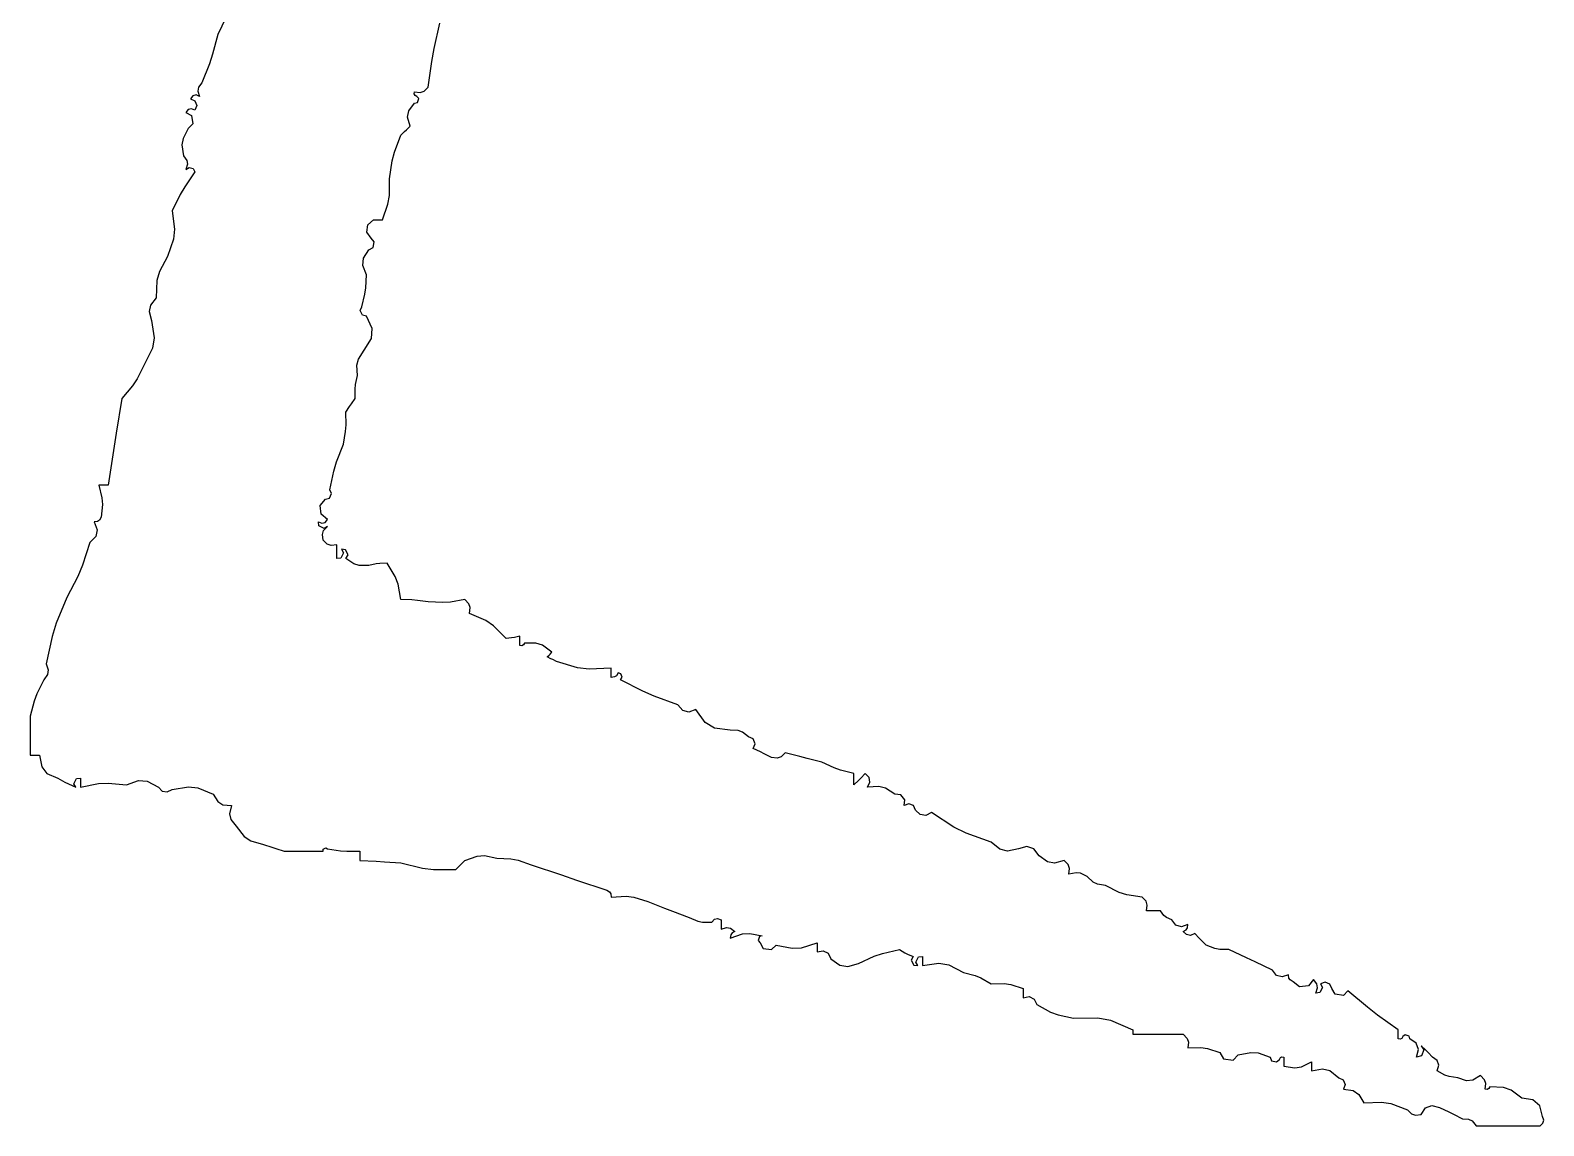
# Model space of a CAD drawing. Header units: millimetres. Extents: x 539196 to 807275, y 431843 to 1156631.
# Drawn here: x 623832 to 624081.5, y 434812.8 to 434993.5 of the extents above; entities that cross this region are included whole.
import ezdxf

# ---------------------------------------------------------------- set-up
doc = ezdxf.new("R2010")
doc.units = ezdxf.units.MM
doc.header["$MEASUREMENT"] = 0

# ---------------------------------------------------------------- blocks, each defined once
blk = doc.blocks.new('nhgjnj')
for p, q in [((97.4783, 1.9862), (97.4595, 1.965)), ((97.5107, 1.9944), (97.4783, 1.9862)), ((97.5215, 1.9983), (97.5107, 1.9944)), ((97.5308, 1.9959), (97.5215, 1.9983)), ((97.5385, 1.9874), (97.5308, 1.9959)), ((97.5385, 1.9096), (97.5385, 1.9874)), ((97.4551, 1.9318), (97.4301, 1.899)), ((97.4595, 1.965), (97.4551, 1.9318)), ((97.4301, 1.899), (97.4218, 1.8759)), ((97.5385, 1.8707), (97.5385, 1.9096)), ((97.4218, 1.8759), (97.4204, 1.8346)), ((97.5385, 1.7929), (97.5385, 1.8707)), ((97.3985, 1.8189), (97.3857, 1.8068)), ((97.3857, 1.8068), (97.3998, 1.7827)), ((97.4099, 1.8227), (97.3985, 1.8189)), ((97.4274, 1.8207), (97.4099, 1.8227)), ((97.4204, 1.8346), (97.4258, 1.8316)), ((97.4258, 1.8316), (97.4282, 1.8269)), ((97.4282, 1.8269), (97.4274, 1.8207)), ((97.5239, 1.7813), (97.5385, 1.7929)), ((97.4017, 1.7637), (97.3926, 1.7373)), ((97.3998, 1.7827), (97.4017, 1.7637)), ((97.5029, 1.7239), (97.5177, 1.7512)), ((97.5177, 1.7512), (97.5182, 1.7699)), ((97.5182, 1.7699), (97.5239, 1.7813)), ((97.3893, 1.7112), (97.3848, 1.6977)), ((97.3926, 1.7373), (97.3893, 1.7112)), ((97.4829, 1.6818), (97.496, 1.71)), ((97.496, 1.71), (97.5029, 1.7239)), ((97.3301, 1.6609), (97.3162, 1.647)), ((97.3407, 1.6749), (97.3301, 1.6609)), ((97.3549, 1.6797), (97.3407, 1.6749)), ((97.3718, 1.6748), (97.3549, 1.6797)), ((97.3848, 1.6977), (97.3718, 1.6748)), ((97.4771, 1.6588), (97.4829, 1.6818)), ((97.4843, 1.6397), (97.4771, 1.6588)), ((97.2881, 1.611), (97.2745, 1.5915)), ((97.3071, 1.6181), (97.2881, 1.611)), ((97.3093, 1.6401), (97.2954, 1.6262)), ((97.2954, 1.6262), (97.308, 1.6342)), ((97.3301, 1.6123), (97.3071, 1.6181)), ((97.308, 1.6342), (97.3265, 1.6268)), ((97.3162, 1.647), (97.3093, 1.6401)), ((97.3265, 1.6268), (97.3301, 1.6123)), ((97.5038, 1.6262), (97.4843, 1.6397)), ((97.5021, 1.5972), (97.506, 1.6088)), ((97.506, 1.6088), (97.5038, 1.6262)), ((97.266, 1.5893), (97.2621, 1.5775)), ((97.2621, 1.5775), (97.2676, 1.5706)), ((97.2745, 1.5915), (97.266, 1.5893)), ((97.2676, 1.5706), (97.273, 1.5676)), ((97.273, 1.5676), (97.2754, 1.5629)), ((97.2754, 1.5629), (97.2745, 1.5568)), ((97.4713, 1.5344), (97.4899, 1.5845)), ((97.4899, 1.5845), (97.5021, 1.5972)), ((97.2468, 1.5568), (97.2025, 1.4935)), ((97.2579, 1.5568), (97.2468, 1.5568)), ((97.2634, 1.5568), (97.2579, 1.5568)), ((97.2745, 1.5568), (97.2634, 1.5568)), ((97.4668, 1.506), (97.4713, 1.5344)), ((97.2025, 1.4935), (97.1788, 1.4628)), ((97.469, 1.4526), (97.4668, 1.506)), ((97.1788, 1.4628), (97.1287, 1.4039)), ((97.4314, 1.4198), (97.4431, 1.4374)), ((97.4431, 1.4374), (97.469, 1.4526)), ((97.1287, 1.4039), (97.1426, 1.3901)), ((97.1426, 1.3901), (97.139, 1.3647)), ((97.3926, 1.3762), (97.3989, 1.3897)), ((97.3989, 1.3897), (97.4134, 1.3955)), ((97.4134, 1.3955), (97.4274, 1.39)), ((97.4274, 1.39), (97.4314, 1.4198)), ((97.1082, 1.349), (97.1024, 1.3345)), ((97.1024, 1.3345), (97.1078, 1.3206)), ((97.1217, 1.3553), (97.1082, 1.349)), ((97.139, 1.3647), (97.1217, 1.3553)), ((97.3654, 1.3266), (97.3711, 1.3493)), ((97.3711, 1.3493), (97.3926, 1.3762)), ((97.1076, 1.3097), (97.0939, 1.2997)), ((97.0939, 1.2997), (97.1134, 1.2837)), ((97.1195, 1.3116), (97.1076, 1.3097)), ((97.1078, 1.3206), (97.1185, 1.3269)), ((97.1185, 1.3269), (97.1343, 1.319)), ((97.1356, 1.3067), (97.1195, 1.3116)), ((97.1343, 1.319), (97.1356, 1.3067)), ((97.3597, 1.2629), (97.344, 1.2928)), ((97.344, 1.2928), (97.3551, 1.2928)), ((97.3551, 1.2928), (97.3607, 1.2928)), ((97.3607, 1.2928), (97.3718, 1.2928)), ((97.3718, 1.2928), (97.3654, 1.3266)), ((97.1163, 1.2571), (97.1009, 1.2372)), ((97.1134, 1.2837), (97.1163, 1.2571)), ((97.3579, 1.2095), (97.363, 1.2429)), ((97.363, 1.2429), (97.3597, 1.2629)), ((97.09, 1.2247), (97.0801, 1.2233)), ((97.0801, 1.2233), (97.0867, 1.2043)), ((97.0867, 1.2043), (97.0819, 1.1874)), ((97.0958, 1.2286), (97.09, 1.2247)), ((97.1009, 1.2372), (97.0958, 1.2286)), ((97.3293, 1.2033), (97.3301, 1.2095)), ((97.3316, 1.1986), (97.3293, 1.2033)), ((97.3301, 1.2095), (97.3412, 1.2095)), ((97.3371, 1.1956), (97.3316, 1.1986)), ((97.3447, 1.187), (97.3371, 1.1956)), ((97.3412, 1.2095), (97.3468, 1.2095)), ((97.3468, 1.2095), (97.3579, 1.2095)), ((97.0662, 1.1747), (97.041, 1.122)), ((97.0819, 1.1874), (97.0662, 1.1747)), ((97.3171, 1.131), (97.3301, 1.1678)), ((97.3301, 1.1678), (97.3409, 1.1717)), ((97.3409, 1.1717), (97.3447, 1.187)), ((97.041, 1.122), (97.0285, 1.0956)), ((97.3155, 1.1088), (97.3171, 1.131)), ((97.3232, 1.0705), (97.3155, 1.1088)), ((97.0285, 1.0956), (97.0036, 1.0427)), ((97.3392, 1.0549), (97.3232, 1.0705)), ((97.0031, 1.0144), (97.0002, 0.9996)), ((97.0036, 1.0427), (97.0031, 1.0144)), ((97.3038, 0.9777), (97.3162, 1.015)), ((97.3162, 1.015), (97.3356, 1.0261)), ((97.3356, 1.0261), (97.3392, 1.0549)), ((96.9898, 0.9733), (96.9759, 0.9594)), ((97.0002, 0.9996), (96.9898, 0.9733)), ((97.3008, 0.957), (97.3038, 0.9777)), ((96.9689, 0.9524), (96.955, 0.9386)), ((96.955, 0.9386), (96.9605, 0.9255)), ((96.9605, 0.9255), (96.9581, 0.9138)), ((96.9759, 0.9594), (96.9689, 0.9524)), ((97.2734, 0.9159), (97.2849, 0.9197)), ((97.2849, 0.9197), (97.3023, 0.9177)), ((97.3023, 0.9177), (97.3008, 0.957)), ((96.9291, 0.8818), (96.9133, 0.8691)), ((96.9372, 0.9164), (96.9272, 0.9177)), ((96.9272, 0.9177), (96.9339, 0.8986)), ((96.9339, 0.8986), (96.9291, 0.8818)), ((96.943, 0.9125), (96.9372, 0.9164)), ((96.9481, 0.9038), (96.943, 0.9125)), ((96.9581, 0.9138), (96.9481, 0.9038)), ((97.2607, 0.9038), (97.2734, 0.9159)), ((97.2607, 0.8427), (97.2607, 0.9038)), ((96.8997, 0.8452), (96.8856, 0.8344)), ((96.8856, 0.8344), (96.8856, 0.8177)), ((96.9059, 0.853), (96.8997, 0.8452)), ((96.9133, 0.8691), (96.9059, 0.853)), ((97.2607, 0.8121), (97.2607, 0.8427)), ((96.8567, 0.7909), (96.8439, 0.7788)), ((96.8681, 0.7947), (96.8567, 0.7909)), ((96.8856, 0.7927), (96.8681, 0.7947)), ((96.8856, 0.8177), (96.8856, 0.8094)), ((96.8856, 0.8094), (96.8856, 0.7927)), ((97.2607, 0.751), (97.2607, 0.8121)), ((96.8439, 0.7788), (96.8376, 0.7327)), ((97.2183, 0.6832), (97.2468, 0.751)), ((97.2468, 0.751), (97.2523, 0.751)), ((97.2523, 0.751), (97.2551, 0.751)), ((97.2551, 0.751), (97.2607, 0.751)), ((96.8302, 0.7092), (96.8092, 0.6677)), ((96.8376, 0.7327), (96.8302, 0.7092)), ((96.8092, 0.6677), (96.8049, 0.6432)), ((97.2107, 0.644), (97.2183, 0.6832)), ((97.212, 0.5704), (97.2107, 0.644)), ((96.7814, 0.6121), (96.7717, 0.5919)), ((96.7984, 0.6302), (96.7814, 0.6121)), ((96.8049, 0.6432), (96.7984, 0.6302)), ((96.7455, 0.5547), (96.7328, 0.5426)), ((96.757, 0.5585), (96.7455, 0.5547)), ((96.7744, 0.5565), (96.757, 0.5585)), ((96.7717, 0.5919), (96.77, 0.5785)), ((96.77, 0.5785), (96.7744, 0.5565)), ((97.2021, 0.524), (97.212, 0.5704)), ((96.7328, 0.5426), (96.7412, 0.5127)), ((96.7412, 0.5127), (96.7373, 0.4912)), ((97.1934, 0.5008), (97.2021, 0.524)), ((96.7189, 0.4662), (96.6979, 0.4502)), ((96.7373, 0.4912), (96.7189, 0.4662)), ((97.1704, 0.4593), (97.1934, 0.5008)), ((96.6979, 0.4502), (96.6909, 0.4291)), ((96.6909, 0.4291), (96.698, 0.4037)), ((97.1093, 0.3803), (97.1217, 0.4176)), ((97.1217, 0.4176), (97.1328, 0.4176)), ((97.1328, 0.4176), (97.1384, 0.4176)), ((97.1384, 0.4176), (97.1495, 0.4176)), ((97.1463, 0.436), (97.1537, 0.4508)), ((97.1495, 0.4176), (97.1463, 0.436)), ((97.1537, 0.4508), (97.1704, 0.4593)), ((96.698, 0.4037), (96.7043, 0.3699)), ((96.7043, 0.3699), (96.6986, 0.3472)), ((97.1063, 0.3596), (97.1093, 0.3803)), ((96.6986, 0.3472), (96.6772, 0.3204)), ((97.1078, 0.3204), (97.1063, 0.3596)), ((96.6772, 0.3204), (96.6498, 0.2444)), ((97.0823, 0.2719), (97.0895, 0.2892)), ((97.0895, 0.2892), (97.1078, 0.3204)), ((96.6498, 0.2444), (96.6313, 0.2072)), ((97.05, 0.1919), (97.0731, 0.237)), ((97.0731, 0.237), (97.0823, 0.2719)), ((96.6313, 0.2072), (96.5869, 0.1398)), ((97.045, 0.1622), (97.05, 0.1919)), ((96.5869, 0.1398), (96.5959, 0.1223)), ((97.0523, 0.112), (97.045, 0.1622)), ((96.5935, 0.1054), (96.5799, 0.0911)), ((96.5959, 0.1223), (96.5935, 0.1054)), ((97.0258, 0.0996), (97.0245, 0.112)), ((97.0245, 0.112), (97.0356, 0.112)), ((97.0416, 0.0917), (97.0258, 0.0996)), ((97.0356, 0.112), (97.0412, 0.112)), ((97.0412, 0.112), (97.0523, 0.112)), ((97.0523, 0.0981), (97.0416, 0.0917)), ((97.0509, 0.0857), (97.0523, 0.0981)), ((96.5332, 0.0463), (96.5313, 0.0286)), ((96.5484, 0.0585), (96.5332, 0.0463)), ((96.566, 0.0564), (96.5484, 0.0585)), ((96.5664, 0.0848), (96.5606, 0.0703)), ((96.5606, 0.0703), (96.566, 0.0564)), ((96.5799, 0.0911), (96.5664, 0.0848)), ((97.0036, 0.0425), (97.0132, 0.0585)), ((97.0132, 0.0585), (97.0174, 0.067)), ((97.0174, 0.067), (97.0245, 0.0842)), ((97.0245, 0.0842), (97.0352, 0.0778)), ((97.0352, 0.0778), (97.0509, 0.0857)), ((96.5313, 0.0286), (96.513, -0.0004)), ((97.015, -0.009), (97.0036, 0.0425)), ((96.513, -0.0004), (96.508, -0.0205)), ((96.508, -0.0205), (96.5105, -0.0547)), ((97.0235, -0.0345), (97.015, -0.009)), ((97.0453, -0.0825), (97.0235, -0.0345)), ((96.4811, -0.0501), (96.4688, -0.0617)), ((96.4688, -0.0617), (96.4827, -0.0756)), ((96.4951, -0.0478), (96.4811, -0.0501)), ((96.4827, -0.0756), (96.4896, -0.0825)), ((96.4896, -0.0825), (96.5035, -0.0964)), ((96.5105, -0.0547), (96.4951, -0.0478)), ((97.055, -0.1149), (97.0453, -0.0825)), ((96.4584, -0.1364), (96.4513, -0.1561)), ((96.4688, -0.0964), (96.4584, -0.1364)), ((96.4827, -0.0964), (96.4688, -0.0964)), ((96.4896, -0.0964), (96.4827, -0.0964)), ((96.5035, -0.0964), (96.4896, -0.0964)), ((97.0511, -0.1384), (97.055, -0.1149)), ((96.4513, -0.1561), (96.4341, -0.1936)), ((97.0074, -0.1892), (97.0148, -0.1743)), ((97.0148, -0.1743), (97.0314, -0.1659)), ((97.0314, -0.1659), (97.0511, -0.1384)), ((96.4341, -0.1936), (96.423, -0.2381)), ((96.9981, -0.2552), (96.9828, -0.2075)), ((96.9828, -0.2075), (96.9939, -0.2075)), ((96.9939, -0.2075), (96.9995, -0.2075)), ((96.9995, -0.2075), (97.0106, -0.2075)), ((97.0106, -0.2075), (97.0074, -0.1892)), ((96.4174, -0.2603), (96.4063, -0.3048)), ((96.423, -0.2381), (96.4174, -0.2603)), ((96.9996, -0.2835), (96.9981, -0.2552)), ((96.4063, -0.3048), (96.4185, -0.3174)), ((96.4185, -0.3174), (96.4224, -0.329)), ((96.9898, -0.3326), (96.9996, -0.2835)), ((96.4202, -0.3465), (96.4091, -0.3687)), ((96.4224, -0.329), (96.4202, -0.3465)), ((97.0037, -0.3464), (96.9898, -0.3326)), ((97, -0.3718), (97.0037, -0.3464)), ((96.3637, -0.4022), (96.3577, -0.4159)), ((96.3786, -0.3963), (96.3637, -0.4022)), ((96.3924, -0.402), (96.3786, -0.3963)), ((96.4035, -0.3798), (96.3924, -0.402)), ((96.4091, -0.3687), (96.4035, -0.3798)), ((96.9543, -0.4125), (96.962, -0.3742)), ((96.9559, -0.4347), (96.9543, -0.4125)), ((96.962, -0.3742), (96.9641, -0.3828)), ((96.9641, -0.3828), (96.976, -0.3867)), ((96.976, -0.3867), (96.9828, -0.3812)), ((96.9828, -0.3812), (97, -0.3718)), ((96.3379, -0.4478), (96.3368, -0.4715)), ((96.3429, -0.4345), (96.3379, -0.4478)), ((96.3577, -0.4159), (96.3429, -0.4345)), ((96.9382, -0.4713), (96.9481, -0.4576)), ((96.9481, -0.4576), (96.9531, -0.4662)), ((96.9689, -0.4715), (96.9559, -0.4347)), ((96.3368, -0.4715), (96.3313, -0.5198)), ((96.909, -0.5099), (96.9133, -0.4993)), ((96.9133, -0.4993), (96.9245, -0.4993)), ((96.9245, -0.4993), (96.93, -0.4993)), ((96.93, -0.4993), (96.9411, -0.4993)), ((96.9362, -0.4831), (96.9382, -0.4713)), ((96.9411, -0.4993), (96.9362, -0.4831)), ((96.9531, -0.4662), (96.959, -0.4701)), ((96.959, -0.4701), (96.9689, -0.4715)), ((96.3143, -0.5481), (96.2743, -0.5757)), ((96.3313, -0.5198), (96.3143, -0.5481)), ((96.9115, -0.5198), (96.909, -0.5099)), ((96.9203, -0.5271), (96.9115, -0.5198)), ((96.9198, -0.5554), (96.9203, -0.5271)), ((96.2743, -0.5757), (96.2822, -0.5972)), ((96.2822, -0.5972), (96.2775, -0.616)), ((96.8872, -0.6466), (96.9064, -0.5965)), ((96.9064, -0.5965), (96.9168, -0.5702)), ((96.9168, -0.5702), (96.9198, -0.5554)), ((96.2604, -0.6312), (96.234, -0.7024)), ((96.2775, -0.616), (96.2604, -0.6312)), ((96.8578, -0.7215), (96.8775, -0.6716)), ((96.8775, -0.6716), (96.8872, -0.6466)), ((96.234, -0.7024), (96.2186, -0.7374)), ((96.8443, -0.7643), (96.8578, -0.7215)), ((96.2186, -0.7374), (96.184, -0.8049)), ((96.8413, -0.788), (96.8443, -0.7643)), ((96.1662, -0.8036), (96.1632, -0.8118)), ((96.1632, -0.8118), (96.1718, -0.8169)), ((96.1767, -0.8001), (96.1662, -0.8036)), ((96.1718, -0.8169), (96.1757, -0.8228)), ((96.1757, -0.8228), (96.1771, -0.8327)), ((96.184, -0.8049), (96.1767, -0.8001)), ((96.8439, -0.8327), (96.8413, -0.788)), ((96.1604, -0.8327), (96.1493, -0.8327)), ((96.1493, -0.8327), (96.152, -0.8998)), ((96.166, -0.8327), (96.1604, -0.8327)), ((96.1771, -0.8327), (96.166, -0.8327)), ((96.7923, -0.9382), (96.8231, -0.8466)), ((96.8231, -0.8466), (96.8281, -0.8379)), ((96.8281, -0.8379), (96.834, -0.834)), ((96.834, -0.834), (96.8439, -0.8327)), ((96.152, -0.8998), (96.1476, -0.935)), ((96.1476, -0.935), (96.1284, -0.9994)), ((96.777, -0.984), (96.7923, -0.9382)), ((96.1229, -1.0105), (96.1201, -1.0161)), ((96.1284, -0.9994), (96.1229, -1.0105)), ((96.7466, -1.0758), (96.777, -0.984)), ((96.0795, -1.0413), (96.0728, -1.0615)), ((96.1007, -1.0133), (96.0795, -1.0413)), ((96.1062, -1.0188), (96.1007, -1.0133)), ((96.109, -1.0216), (96.1062, -1.0188)), ((96.1146, -1.0272), (96.109, -1.0216)), ((96.1201, -1.0161), (96.1146, -1.0272)), ((96.0728, -1.0615), (96.0729, -1.0966)), ((96.0729, -1.0966), (96.0783, -1.0996)), ((96.0783, -1.0996), (96.0807, -1.1044)), ((96.7321, -1.1157), (96.7466, -1.0758)), ((96.0632, -1.1105), (96.052, -1.1105)), ((96.052, -1.1105), (96.0556, -1.127)), ((96.0556, -1.127), (96.057, -1.1354)), ((96.057, -1.1354), (96.059, -1.1522)), ((96.0687, -1.1105), (96.0632, -1.1105)), ((96.0798, -1.1105), (96.0687, -1.1105)), ((96.0807, -1.1044), (96.0798, -1.1105)), ((96.7258, -1.18), (96.7278, -1.1375)), ((96.7278, -1.1375), (96.7321, -1.1157)), ((96.0209, -1.1904), (96.0046, -1.2141)), ((96.059, -1.1522), (96.0209, -1.1904)), ((96.7181, -1.2182), (96.7258, -1.18)), ((96.0046, -1.2141), (95.9826, -1.2633)), ((96.7197, -1.2405), (96.7181, -1.2182)), ((96.7328, -1.2772), (96.7197, -1.2405)), ((95.9537, -1.2652), (95.9409, -1.2772)), ((95.9409, -1.2772), (95.9483, -1.3212)), ((95.9651, -1.2614), (95.9537, -1.2652)), ((95.9826, -1.2633), (95.9651, -1.2614)), ((96.7439, -1.2883), (96.7328, -1.2772)), ((95.9483, -1.3212), (95.9497, -1.3439)), ((96.7494, -1.2939), (96.7439, -1.2883)), ((96.7605, -1.305), (96.7494, -1.2939)), ((96.7604, -1.3722), (96.7605, -1.305)), ((94.2676, -1.371), (94.1905, -1.3536)), ((94.3067, -1.378), (94.2676, -1.371)), ((94.385, -1.3884), (94.3067, -1.378)), ((95.9497, -1.3439), (95.9479, -1.3884)), ((96.7561, -1.4065), (96.7604, -1.3722)), ((94.3971, -1.4011), (94.385, -1.3884)), ((94.4009, -1.4126), (94.3971, -1.4011)), ((94.3989, -1.43), (94.4009, -1.4126)), ((94.4128, -1.4231), (94.4098, -1.4285)), ((94.4196, -1.4176), (94.4128, -1.4231)), ((94.4315, -1.4215), (94.4196, -1.4176)), ((94.4336, -1.43), (94.4315, -1.4215)), ((95.9432, -1.4215), (95.9418, -1.4383)), ((95.9479, -1.3884), (95.9432, -1.4215)), ((96.7397, -1.4717), (96.7561, -1.4065)), ((94.405, -1.4309), (94.3989, -1.43)), ((94.4098, -1.4285), (94.405, -1.4309)), ((94.4562, -1.4472), (94.4336, -1.43)), ((94.4757, -1.4511), (94.4562, -1.4472)), ((94.5031, -1.4439), (94.4757, -1.4511)), ((94.5142, -1.455), (94.5031, -1.4439)), ((94.5197, -1.4606), (94.5142, -1.455)), ((94.5309, -1.4717), (94.5197, -1.4606)), ((95.9418, -1.4383), (95.9409, -1.4717)), ((94.5819, -1.4912), (94.5309, -1.4717)), ((94.6089, -1.4983), (94.5819, -1.4912)), ((94.6628, -1.5064), (94.6089, -1.4983)), ((94.7135, -1.5065), (94.6628, -1.5064)), ((94.7399, -1.5109), (94.7135, -1.5065)), ((94.7879, -1.5273), (94.7399, -1.5109)), ((95.8705, -1.489), (95.8298, -1.5134)), ((95.8298, -1.5134), (95.8312, -1.5357)), ((95.8942, -1.4802), (95.8705, -1.489)), ((95.9409, -1.4717), (95.8942, -1.4802)), ((96.7369, -1.5217), (96.7397, -1.4717)), ((94.7879, -1.5384), (94.7879, -1.5273)), ((94.7879, -1.544), (94.7879, -1.5384)), ((94.7879, -1.5551), (94.7879, -1.544)), ((94.8023, -1.5722), (94.7879, -1.5551)), ((94.8434, -1.562), (94.8252, -1.575)), ((94.8541, -1.5527), (94.8434, -1.562)), ((94.8719, -1.5563), (94.8541, -1.5527)), ((94.8782, -1.569), (94.8719, -1.5563)), ((95.1179, -1.5593), (95.0796, -1.5759)), ((95.148, -1.5613), (95.1179, -1.5593)), ((95.1838, -1.5829), (95.148, -1.5613)), ((95.8312, -1.5357), (95.8326, -1.5469)), ((95.8326, -1.5469), (95.8367, -1.569)), ((96.7328, -1.5967), (96.7355, -1.5467)), ((96.7355, -1.5467), (96.7369, -1.5217)), ((94.8252, -1.575), (94.8023, -1.5722)), ((94.9042, -1.5851), (94.8782, -1.569)), ((94.926, -1.5871), (94.9042, -1.5851)), ((94.9546, -1.5759), (94.926, -1.5871)), ((94.9938, -1.5779), (94.9546, -1.5759)), ((95.0136, -1.5807), (94.9938, -1.5779)), ((95.0518, -1.5898), (95.0136, -1.5807)), ((95.0631, -1.5951), (95.0518, -1.5898)), ((95.077, -1.5881), (95.0631, -1.5951)), ((95.0796, -1.5759), (95.077, -1.5881)), ((95.2104, -1.6001), (95.1838, -1.5829)), ((95.2285, -1.605), (95.2104, -1.6001)), ((95.2602, -1.6037), (95.2285, -1.605)), ((95.2876, -1.609), (95.2602, -1.6037)), ((95.8371, -1.598), (95.8322, -1.6144)), ((95.8367, -1.569), (95.8371, -1.598)), ((96.7051, -1.6357), (96.705, -1.5967)), ((96.705, -1.5967), (96.7161, -1.5967)), ((96.7161, -1.5967), (96.7216, -1.5967)), ((96.7216, -1.5967), (96.7328, -1.5967)), ((95.3017, -1.6104), (95.2876, -1.609)), ((95.3297, -1.6106), (95.3017, -1.6104)), ((95.3463, -1.6218), (95.3297, -1.6106)), ((95.3547, -1.6273), (95.3463, -1.6218)), ((95.3713, -1.6384), (95.3547, -1.6273)), ((95.4103, -1.6382), (95.3713, -1.6384)), ((95.43, -1.6396), (95.4103, -1.6382)), ((95.4686, -1.6454), (95.43, -1.6396)), ((95.5224, -1.6671), (95.4686, -1.6454)), ((95.7894, -1.64), (95.7881, -1.6523)), ((95.7881, -1.6523), (95.7988, -1.646)), ((95.8052, -1.6321), (95.7894, -1.64)), ((95.7988, -1.646), (95.8145, -1.6539)), ((95.8159, -1.6384), (95.8052, -1.6321)), ((95.8145, -1.6539), (95.8159, -1.6662)), ((95.8322, -1.6144), (95.8159, -1.6384)), ((96.7037, -1.6554), (96.7051, -1.6357)), ((95.5506, -1.6756), (95.5224, -1.6671)), ((95.6075, -1.687), (95.5506, -1.6756)), ((95.6188, -1.6818), (95.6075, -1.687)), ((95.6327, -1.6888), (95.6188, -1.6818)), ((95.6353, -1.7009), (95.6327, -1.6888)), ((95.6978, -1.694), (95.6818, -1.7134)), ((95.7066, -1.7013), (95.6978, -1.694)), ((95.7314, -1.7061), (95.7186, -1.694)), ((95.7186, -1.694), (95.725, -1.7047)), ((95.7724, -1.6951), (95.7603, -1.7079)), ((95.7762, -1.6837), (95.7724, -1.6951)), ((95.7909, -1.6662), (95.7742, -1.6662)), ((95.7742, -1.6662), (95.7762, -1.6837)), ((95.7992, -1.6662), (95.7909, -1.6662)), ((95.8159, -1.6662), (95.7992, -1.6662)), ((96.6949, -1.6993), (96.698, -1.694)), ((96.6988, -1.7072), (96.6949, -1.6993)), ((96.698, -1.694), (96.7037, -1.6554)), ((95.6552, -1.7163), (95.6353, -1.7009)), ((95.6818, -1.7134), (95.6552, -1.7163)), ((95.7047, -1.7218), (95.7091, -1.7112)), ((95.7171, -1.7204), (95.7047, -1.7218)), ((95.7091, -1.7112), (95.7066, -1.7013)), ((95.725, -1.7047), (95.7171, -1.7204)), ((95.7428, -1.7099), (95.7314, -1.7061)), ((95.7603, -1.7079), (95.7428, -1.7099)), ((96.705, -1.7079), (96.6988, -1.7072)), ((96.705, -1.7551), (96.705, -1.7079)), ((96.705, -1.7787), (96.705, -1.7551)), ((96.705, -1.826), (96.705, -1.7787)), ((96.6966, -1.851), (96.705, -1.826)), ((96.6841, -1.8885), (96.6925, -1.8635)), ((96.6925, -1.8635), (96.6966, -1.851)), ((96.66, -1.947), (96.6733, -1.9271)), ((96.6733, -1.9271), (96.6841, -1.8885)), ((96.6087, -1.988), (96.6286, -1.9718)), ((96.6286, -1.9718), (96.66, -1.947)), ((94.1236, -1.9792), (94.2252, -2.0274)), ((96.5538, -2.0277), (96.5637, -2.0118)), ((96.5637, -2.0118), (96.566, -1.9857)), ((96.566, -1.9857), (96.5909, -1.992)), ((96.5909, -1.992), (96.6087, -1.988)), ((94.2252, -2.0274), (94.2847, -2.0432)), ((94.2847, -2.0432), (94.3141, -2.053)), ((94.3141, -2.053), (94.3711, -2.076)), ((96.5125, -2.088), (96.5313, -2.0413)), ((96.5313, -2.0413), (96.5538, -2.0277)), ((94.3711, -2.076), (94.3848, -2.0859)), ((94.3848, -2.0859), (94.3966, -2.0879)), ((94.3966, -2.0879), (94.4128, -2.083)), ((94.4128, -2.083), (94.4084, -2.0936)), ((94.4084, -2.0936), (94.4109, -2.1035)), ((94.4109, -2.1035), (94.4197, -2.1108)), ((94.4197, -2.1108), (94.426, -2.0972)), ((94.426, -2.0972), (94.4405, -2.0914)), ((94.4405, -2.0914), (94.4545, -2.0969)), ((94.4545, -2.0969), (94.4501, -2.1075)), ((94.4501, -2.1075), (94.4526, -2.1173)), ((94.4614, -2.1246), (94.4708, -2.1074)), ((94.4708, -2.1074), (94.4961, -2.1038)), ((94.4961, -2.1038), (94.51, -2.1177)), ((94.6291, -2.1149), (94.6321, -2.1027)), ((94.6321, -2.1027), (94.642, -2.0969)), ((94.642, -2.0969), (94.687, -2.1281)), ((96.5093, -2.1167), (96.5125, -2.088)), ((94.4526, -2.1173), (94.4614, -2.1246)), ((94.51, -2.1177), (94.5402, -2.133)), ((94.5402, -2.133), (94.5599, -2.1363)), ((94.5599, -2.1363), (94.5934, -2.1316)), ((94.5934, -2.1316), (94.6071, -2.1217)), ((94.6071, -2.1217), (94.6189, -2.1197)), ((94.6189, -2.1197), (94.6351, -2.1246)), ((94.6351, -2.1246), (94.6291, -2.1149)), ((94.687, -2.1281), (94.7109, -2.1422)), ((94.7109, -2.1422), (94.7601, -2.1663)), ((94.7601, -2.1663), (94.8154, -2.1586)), ((94.8154, -2.1586), (94.8463, -2.1616)), ((96.5174, -2.1663), (96.5093, -2.1167)), ((94.8463, -2.1616), (94.899, -2.1802)), ((94.899, -2.1802), (94.9446, -2.205)), ((94.9446, -2.205), (94.9722, -2.2127)), ((96.5105, -2.208), (96.5224, -2.196)), ((96.5248, -2.1815), (96.5174, -2.1663)), ((96.5224, -2.196), (96.5248, -2.1815)), ((94.9722, -2.2127), (95.024, -2.2149)), ((95.024, -2.2149), (95.0468, -2.2318)), ((95.0468, -2.2318), (95.066, -2.2356)), ((95.066, -2.2356), (95.0935, -2.2288)), ((95.0935, -2.2288), (95.1463, -2.2209)), ((95.1463, -2.2209), (95.1776, -2.2259)), ((95.1776, -2.2259), (95.2255, -2.2497)), ((95.2255, -2.2497), (95.2702, -2.2722)), ((96.4899, -2.2687), (96.4918, -2.2422)), ((96.4918, -2.2422), (96.5105, -2.208)), ((95.2702, -2.2722), (95.2917, -2.2865)), ((95.2917, -2.2865), (95.3297, -2.3191)), ((96.5035, -2.3052), (96.4899, -2.2687)), ((95.3297, -2.3191), (95.4352, -2.3361)), ((95.4352, -2.3361), (95.488, -2.3444)), ((96.498, -2.3606), (96.5035, -2.3052)), ((95.488, -2.3444), (95.5936, -2.3608)), ((95.5936, -2.3608), (95.5936, -2.3719)), ((95.5936, -2.3719), (95.5936, -2.3775)), ((95.5936, -2.3775), (95.5936, -2.3886)), ((95.5936, -2.3886), (95.6315, -2.3795)), ((95.6315, -2.3795), (95.652, -2.3781)), ((95.652, -2.3781), (95.6908, -2.3816)), ((95.6908, -2.3816), (95.6995, -2.3867)), ((95.6995, -2.3867), (95.7034, -2.3926)), ((96.4994, -2.3896), (96.498, -2.3606)), ((95.7034, -2.3926), (95.7047, -2.4025)), ((95.7047, -2.4025), (95.7287, -2.3934)), ((95.7287, -2.3934), (95.7494, -2.398)), ((95.7494, -2.398), (95.7673, -2.4164)), ((95.7673, -2.4164), (95.8362, -2.438)), ((96.5105, -2.4442), (96.4994, -2.3896)), ((95.8362, -2.438), (95.8701, -2.4521)), ((95.8701, -2.4521), (95.934, -2.4858)), ((96.484, -2.4565), (96.4827, -2.4442)), ((96.4827, -2.4442), (96.4938, -2.4442)), ((96.4998, -2.4644), (96.484, -2.4565)), ((96.4938, -2.4442), (96.4994, -2.4442)), ((96.4948, -2.4919), (96.5003, -2.4807)), ((96.4994, -2.4442), (96.5105, -2.4442)), ((96.5105, -2.4581), (96.4998, -2.4644)), ((96.5003, -2.4807), (96.5105, -2.4581)), ((95.934, -2.4858), (96.012, -2.5179)), ((96.012, -2.5179), (96.0529, -2.5306)), ((96.4683, -2.5462), (96.4827, -2.5136)), ((96.4827, -2.5136), (96.4948, -2.4919)), ((96.0529, -2.5306), (96.1354, -2.5484)), ((96.1354, -2.5484), (96.1541, -2.5422)), ((96.1541, -2.5422), (96.1678, -2.5442)), ((96.1678, -2.5442), (96.184, -2.5553)), ((96.184, -2.5553), (96.2265, -2.5765)), ((96.4132, -2.5692), (96.4481, -2.5623)), ((96.4132, -2.5803), (96.4132, -2.5692)), ((96.4481, -2.5623), (96.4683, -2.5462)), ((96.2265, -2.5765), (96.2492, -2.585)), ((96.2492, -2.585), (96.2952, -2.597)), ((96.2952, -2.597), (96.3424, -2.597)), ((96.3424, -2.597), (96.366, -2.597)), ((96.366, -2.597), (96.4132, -2.597)), ((96.4132, -2.5859), (96.4132, -2.5803)), ((96.4132, -2.597), (96.4132, -2.5859))]:
    blk.add_line(p, q)
blk = doc.blocks.new('图签11')
at = {"xscale": 38.39999999990687, "yscale": 38.39999999996508, "zscale": 38.40000000000001}
blk.add_blockref('nhgjnj', (3663617.64, -352837.83), dxfattribs=at)

msp = doc.modelspace()

# ---------------------------------------------------------------- block references
at = {"xscale": 1.41428571427241, "yscale": 1.41428571427241, "zscale": 1.414285714285714, "rotation": 270}
msp.add_blockref('图签11', (1122986.51, 5621512.11), dxfattribs=at)

doc.saveas('drawing.dxf')
